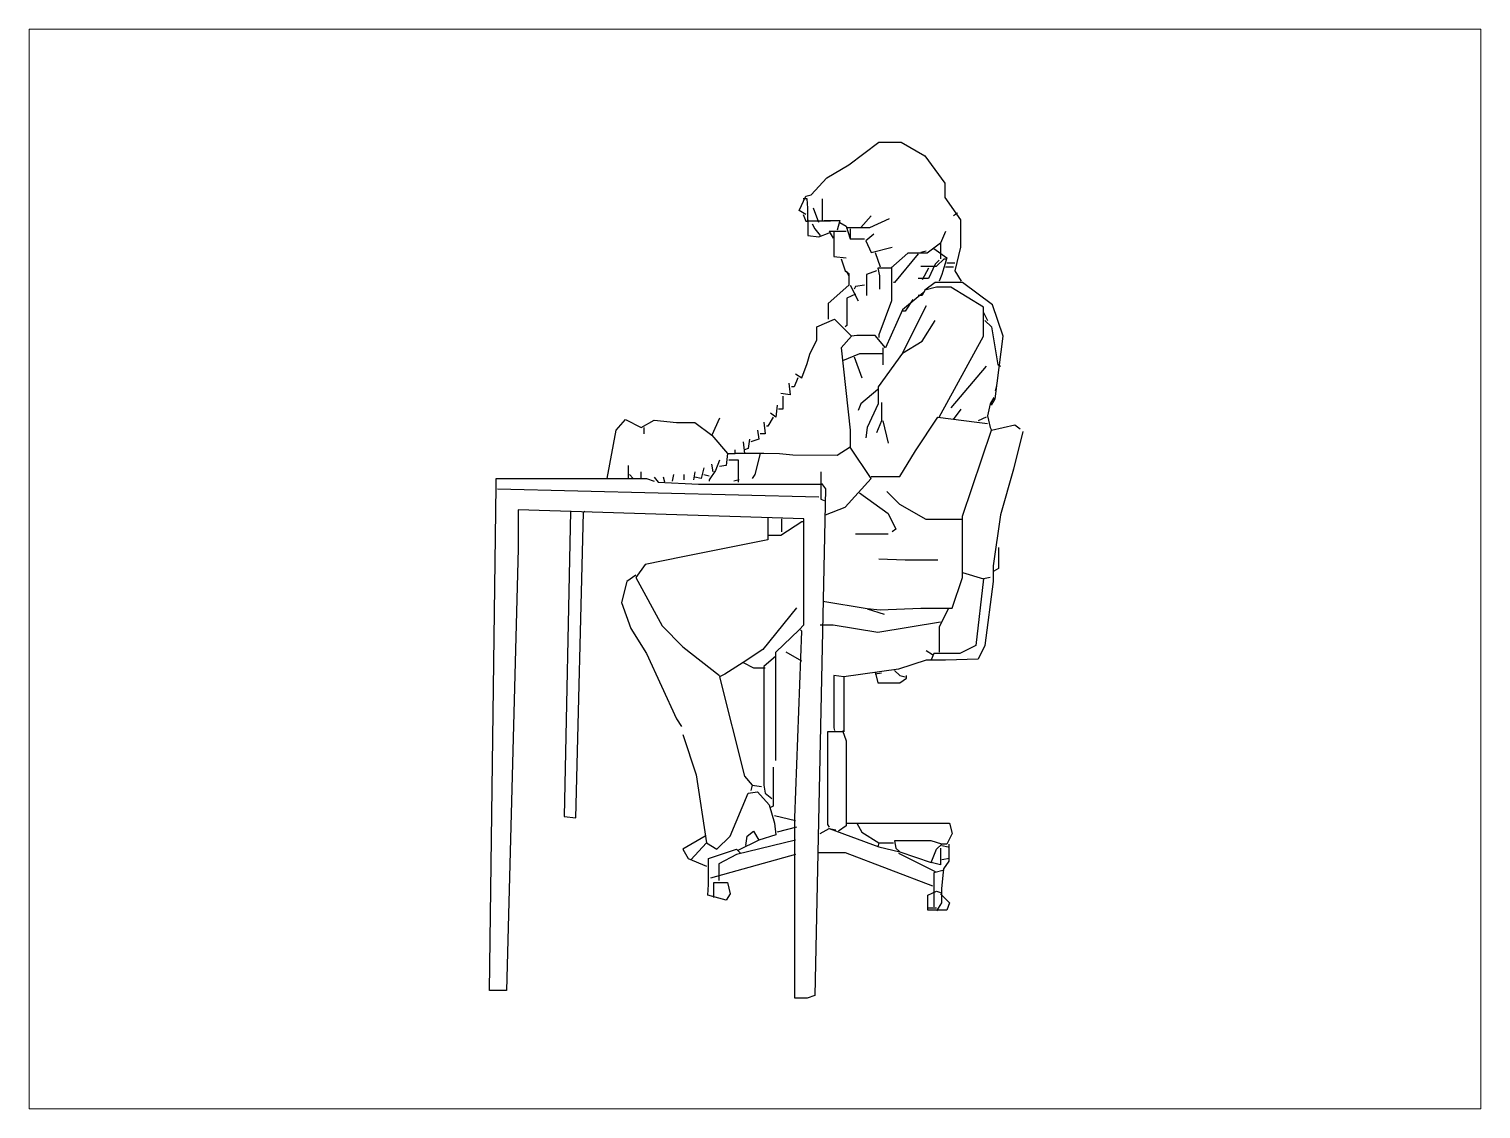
# Paper-space layout 'Drawing483' of a CAD drawing. Header units: millimetres. Extents: x 3 to 635, y 5 to 475.
# The model-space entities are those that its viewports show. They can reach past a viewport. Long polylines and large blocks are cut down to what shows.
import ezdxf

# ---------------------------------------------------------------- set-up
doc = ezdxf.new("R2010")
doc.units = ezdxf.units.MM
doc.layers.add('Standard', color=7, linetype='Continuous')

msp = doc.modelspace()

# ---------------------------------------------------------------- linework, layer by layer
at = {"layer": 'Standard', "linetype": 'Continuous'}
for points in [[(253.612, 399.252), (253.195, 399.502), (253.612, 400.419), (253.945, 400.502), (254.945, 401.586), (256.362, 402.419), (258.278, 403.877), (259.695, 403.877), (261.195, 403.002), (262.487, 401.252), (262.487, 400.336), (263.487, 398.919), (263.487, 397.169), (263.112, 395.669), (263.528, 395.002)], [(255.195, 398.836), (253.737, 398.836), (253.737, 399.669), (253.695, 400.252), (253.445, 400.252)], [(254.653, 400.252), (254.653, 398.836)], [(253.445, 399.252), (253.612, 398.836), (253.695, 398.836)], [(254.445, 398.752), (254.112, 399.669)], [(257.112, 398.419), (257.778, 399.169)], [(263.278, 399.336), (263.028, 399.169)], [(253.737, 398.919), (253.737, 397.919), (254.445, 397.836), (255.112, 398.086)], [(254.028, 398.669), (254.195, 398.336), (254.528, 397.919)], [(254.778, 398.877), (255.778, 398.877), (255.612, 398.252)], [(256.195, 398.169), (255.112, 398.169), (255.362, 397.752)], [(255.403, 398.169), (255.403, 396.586), (256.195, 396.502)], [(255.778, 398.752), (256.195, 398.502), (256.445, 397.711), (257.362, 397.711)], [(256.195, 398.419), (257.695, 398.419), (258.945, 399.002)], [(256.445, 398.336), (256.445, 397.752)], [(262.528, 398.169), (262.195, 397.419), (262.195, 396.419)], [(257.945, 398.002), (257.445, 397.586), (257.778, 396.836), (259.112, 397.169)], [(262.195, 397.419), (261.362, 396.794), (260.112, 396.794), (259.028, 395.836), (258.195, 395.836), (258.32, 395.336), (258.32, 394.502)], [(255.862, 396.419), (256.112, 395.669), (256.362, 395.502), (256.362, 394.752), (255.028, 393.586), (255.028, 392.586)], [(258.028, 396.836), (258.362, 395.919)], [(260.778, 396.752), (259.278, 394.919), (259.195, 394.919)], [(262.112, 396.336), (261.862, 396.086), (261.445, 395.169), (260.778, 395.169)], [(261.278, 396.919), (260.945, 396.836)], [(260.945, 395.961), (261.945, 395.961), (262.445, 396.419), (262.612, 396.419)], [(261.778, 397.086), (262.612, 396.502), (262.278, 395.419), (262.112, 395.002)], [(256.195, 395.669), (256.362, 395.336)], [(258.112, 395.669), (257.487, 395.419), (257.487, 394.086)], [(259.07, 395.919), (259.07, 393.752), (258.278, 391.586), (258.278, 391.419)], [(261.445, 395.836), (261.028, 395.086)], [(262.528, 395.919), (263.028, 395.919)], [(262.612, 396.169), (263.112, 396.169)], [(256.445, 394.752), (256.945, 393.752)], [(257.362, 394.752), (256.778, 394.669), (256.695, 394.502)], [(265.445, 387.086), (265.695, 387.502), (266.195, 391.502), (265.528, 393.502), (263.612, 394.919), (261.862, 394.919), (261.195, 394.419), (261.028, 394.086), (260.778, 394.086)], [(262.112, 386.336), (264.945, 391.502), (264.945, 393.336), (262.862, 394.627), (261.945, 394.627), (261.195, 394.419)], [(256.778, 394.169), (256.237, 393.919), (256.237, 392.169), (256.112, 392.086)], [(261.195, 394.336), (260.778, 394.002), (259.778, 393.169), (258.695, 390.752), (258.028, 391.544), (256.862, 391.544), (256.528, 391.502)], [(260.445, 393.836), (259.945, 393.086), (259.778, 393.086)], [(261.278, 393.419), (260.445, 391.752), (259.778, 390.419), (258.237, 388.252), (258.237, 387.169), (257.528, 385.669), (257.445, 385.002)], [(264.945, 393.002), (265.195, 392.502)], [(252.945, 389.086), (253.362, 388.836), (253.695, 389.752), (253.862, 390.336), (254.32, 391.252), (254.32, 392.086), (255.445, 392.586), (256.528, 391.502), (255.862, 390.752), (256.445, 385.502), (256.445, 384.419)], [(259.778, 390.419), (261.028, 391.169), (261.862, 392.502)], [(265.028, 392.502), (265.445, 392.086), (265.862, 389.669), (266.028, 389.586)], [(258.528, 390.752), (258.528, 389.669)], [(258.528, 390.377), (257.028, 390.377), (255.945, 389.919)], [(256.695, 390.169), (257.195, 388.836)], [(265.112, 389.586), (262.862, 386.919)], [(252.528, 388.502), (252.612, 387.752), (252.028, 387.836)], [(253.112, 388.836), (252.862, 388.252), (252.695, 388.252)], [(258.195, 388.086), (257.112, 387.169), (256.945, 386.752)], [(265.778, 388.336), (265.695, 388.002)], [(251.778, 387.086), (251.695, 386.336), (251.362, 386.586)], [(252.153, 387.669), (252.153, 386.836), (251.862, 386.836)], [(258.445, 387.252), (258.445, 386.086), (258.112, 385.336)], [(265.612, 387.586), (265.362, 387.169), (265.195, 386.419), (265.362, 385.669), (265.445, 385.502)], [(240.945, 382.419), (241.528, 385.502), (242.112, 386.169), (243.112, 385.669), (243.945, 386.127), (245.362, 385.982), (246.528, 385.982), (247.612, 385.169)], [(248.112, 386.252), (247.612, 385.169), (248.612, 384.002), (248.528, 383.252), (248.112, 383.169)], [(251.528, 386.336), (251.195, 385.752), (251.112, 385.752)], [(257.778, 382.544), (259.612, 382.544), (260.612, 384.169), (262.028, 386.336), (264.528, 386.002), (265.195, 385.919)], [(263.028, 386.169), (263.528, 386.836)], [(265.112, 386.336), (264.612, 386.086)], [(243.278, 385.669), (243.278, 385.252)], [(250.528, 385.502), (250.612, 384.919), (250.112, 384.752)], [(250.945, 386.002), (251.028, 385.252), (250.695, 385.252)], [(254.695, 374.586), (257.528, 374.127), (258.362, 374.024), (260.945, 374.138), (262.945, 374.138), (263.612, 376.086), (263.612, 380.002), (265.445, 385.502), (266.945, 385.836), (267.278, 385.586)], [(267.445, 385.419), (266.862, 383.002), (266.028, 380.086), (265.57, 376.836), (265.57, 375.836), (265.028, 371.752), (264.612, 370.877), (262.528, 370.815), (261.278, 370.815), (259.528, 370.252), (256.028, 369.752), (255.403, 369.836), (255.403, 366.502), (255.445, 366.336)], [(258.528, 386.086), (258.862, 384.669)], [(254.862, 380.086), (256.112, 380.586), (257.778, 382.419), (256.445, 384.419), (255.612, 383.877), (252.778, 383.899), (251.945, 383.992), (250.945, 383.997), (249.112, 383.997), (249.112, 384.252)], [(249.612, 384.752), (249.695, 384.002)], [(250.028, 384.919), (249.945, 384.336), (249.695, 384.252)], [(248.112, 383.586), (247.862, 382.919), (247.445, 382.336), (247.445, 382.252)], [(248.612, 384.002), (249.112, 384.002)], [(249.32, 382.169), (249.32, 383.586), (248.695, 383.586)], [(250.695, 384.002), (250.362, 382.669), (250.195, 382.419)], [(251.695, 364.419), (251.695, 371.336), (253.195, 372.752), (253.487, 373.086), (253.487, 379.836), (235.278, 380.419), (235.278, 377.919), (234.528, 349.752), (233.445, 349.752), (233.862, 381.919), (233.862, 382.419), (243.445, 382.419), (243.945, 382.252)], [(242.278, 383.252), (242.278, 382.419)], [(242.362, 382.669), (242.612, 382.419)], [(243.112, 382.419), (243.112, 382.836)], [(243.945, 382.502), (244.195, 382.169), (246.778, 382.044), (254.528, 382.044)], [(244.612, 382.169), (244.528, 382.502)], [(245.112, 382.252), (245.195, 382.669)], [(245.862, 382.336), (245.862, 382.669)], [(246.528, 382.836), (246.445, 382.336)], [(247.112, 383.086), (246.945, 382.419), (246.528, 382.502)], [(247.112, 382.669), (247.445, 382.586)], [(247.695, 382.836), (247.612, 383.336)], [(254.57, 382.836), (254.57, 381.086), (254.778, 381.002)], [(233.945, 381.752), (254.445, 381.252)], [(249.362, 382.336), (249.028, 382.252)], [(254.612, 382.086), (254.862, 381.752), (254.195, 349.419), (253.695, 349.252), (252.903, 349.252), (252.903, 360.752), (253.362, 372.669), (253.278, 372.752)], [(257.028, 381.502), (258.862, 380.169), (259.362, 379.169), (259.112, 379.002)], [(263.612, 379.794), (261.278, 379.794), (259.612, 380.752), (258.778, 381.586)], [(238.612, 380.336), (238.195, 360.836), (238.945, 360.752), (239.445, 380.252), (239.528, 380.336)], [(251.195, 379.919), (251.195, 378.502), (245.778, 377.419), (243.362, 376.919), (242.778, 376.086), (244.445, 373.002), (245.778, 371.669), (248.112, 369.836)], [(251.195, 378.794), (252.028, 378.794), (253.362, 379.669), (253.445, 379.669)], [(252.07, 379.836), (252.07, 379.002)], [(256.778, 378.877), (258.862, 378.877)], [(265.903, 378.002), (265.903, 376.669), (265.612, 376.502)], [(258.278, 377.294), (259.945, 377.232), (262.028, 377.232)], [(242.778, 376.252), (242.195, 375.836), (241.862, 374.502), (242.445, 372.836), (243.445, 371.252), (245.362, 367.086), (245.695, 366.586)], [(265.362, 376.086), (264.945, 376.002), (264.445, 371.752), (263.445, 371.252), (261.778, 371.252), (261.612, 370.836)], [(263.612, 376.419), (264.945, 376.002)], [(253.028, 374.169), (250.862, 371.502), (249.612, 370.669), (250.278, 370.336), (251.028, 370.336)], [(257.528, 374.086), (258.612, 373.752)], [(262.695, 374.086), (262.112, 372.919), (262.112, 371.336)], [(262.195, 373.252), (258.195, 372.586), (255.362, 373.044), (254.528, 373.044)], [(253.362, 370.752), (252.362, 371.336)], [(261.695, 371.169), (261.278, 371.419)], [(249.612, 370.669), (248.445, 369.919), (248.112, 369.752), (249.695, 363.419), (250.195, 362.836), (250.112, 362.502)], [(251.695, 371.086), (250.945, 370.419), (250.945, 362.836), (251.028, 362.336), (251.445, 362.002)], [(256.028, 369.752), (256.028, 366.252), (254.987, 366.252), (254.987, 360.336), (255.112, 360.169)], [(258.028, 370.086), (258.195, 369.377), (259.612, 369.377), (260.028, 369.669), (260.028, 369.836)], [(258.445, 370.002), (258.028, 369.919)], [(259.278, 370.169), (259.612, 369.836), (259.945, 369.752)], [(245.778, 366.086), (246.612, 363.502), (247.278, 359.169), (246.278, 358.086)], [(255.945, 366.336), (256.195, 365.669), (256.195, 360.252), (255.695, 359.919)], [(251.528, 364.002), (251.528, 361.502), (251.362, 361.419)], [(247.278, 359.169), (247.945, 358.752), (248.778, 359.586), (249.945, 362.336), (250.528, 362.419), (251.278, 361.586), (251.612, 360.419), (251.695, 359.669), (250.612, 359.336)], [(250.195, 362.836), (250.778, 362.752)], [(251.612, 360.919), (252.945, 360.586)], [(256.195, 360.419), (262.778, 360.419), (262.945, 359.752), (262.612, 359.086), (262.278, 359.086)], [(256.862, 360.419), (257.195, 359.836), (258.278, 359.169), (258.195, 358.919)], [(247.195, 359.586), (245.778, 358.752), (246.112, 358.169), (247.278, 357.669)], [(252.945, 359.336), (249.195, 358.419), (248.07, 357.836), (248.07, 356.752)], [(249.778, 359.002), (249.862, 359.586), (250.278, 359.919), (250.612, 359.336), (249.278, 358.669)], [(253.028, 360.169), (251.778, 359.836)], [(254.528, 359.752), (255.112, 360.086), (255.528, 360.002)], [(255.112, 360.086), (258.278, 358.919), (259.612, 358.586), (261.612, 357.919)], [(262.195, 358.836), (262.195, 357.752), (261.612, 357.919), (261.945, 358.752), (262.278, 359.086), (261.612, 359.294), (259.278, 359.294), (259.362, 358.836), (259.612, 358.586)], [(247.737, 355.669), (247.737, 356.627), (248.612, 356.627), (248.778, 355.919), (248.528, 355.502), (247.362, 355.836), (247.403, 356.502), (247.403, 358.169), (249.195, 358.752), (249.445, 358.502)], [(252.945, 358.419), (247.528, 356.919)], [(254.445, 358.544), (256.112, 358.544), (261.695, 356.419)], [(258.278, 359.169), (259.195, 359.169)], [(259.528, 358.502), (261.862, 357.336)], [(262.737, 359.086), (262.737, 358.002), (262.403, 357.502), (262.258, 356.252), (262.258, 355.336), (261.945, 354.836)], [(262.278, 359.002), (262.695, 358.919)], [(262.445, 357.419), (261.778, 357.252), (261.778, 355.086)], [(262.778, 358.169), (262.278, 358.086)], [(262.195, 355.919), (262.778, 355.336), (262.612, 354.877), (261.403, 354.877), (261.403, 355.836), (261.945, 356.086), (262.195, 356.002)], [(261.945, 355.002), (261.445, 355.002)]]:
    msp.add_lwpolyline(points, dxfattribs=at)

psp = doc.layouts.new('Drawing483')

# ---------------------------------------------------------------- viewports
at = {"layer": '0'}
psp.add_viewport(center=(319, 240), size=(631.6, 470.0221), view_center_point=(250.372, 376.638), view_height=68.90671, dxfattribs=at)

doc.saveas('drawing.dxf')
